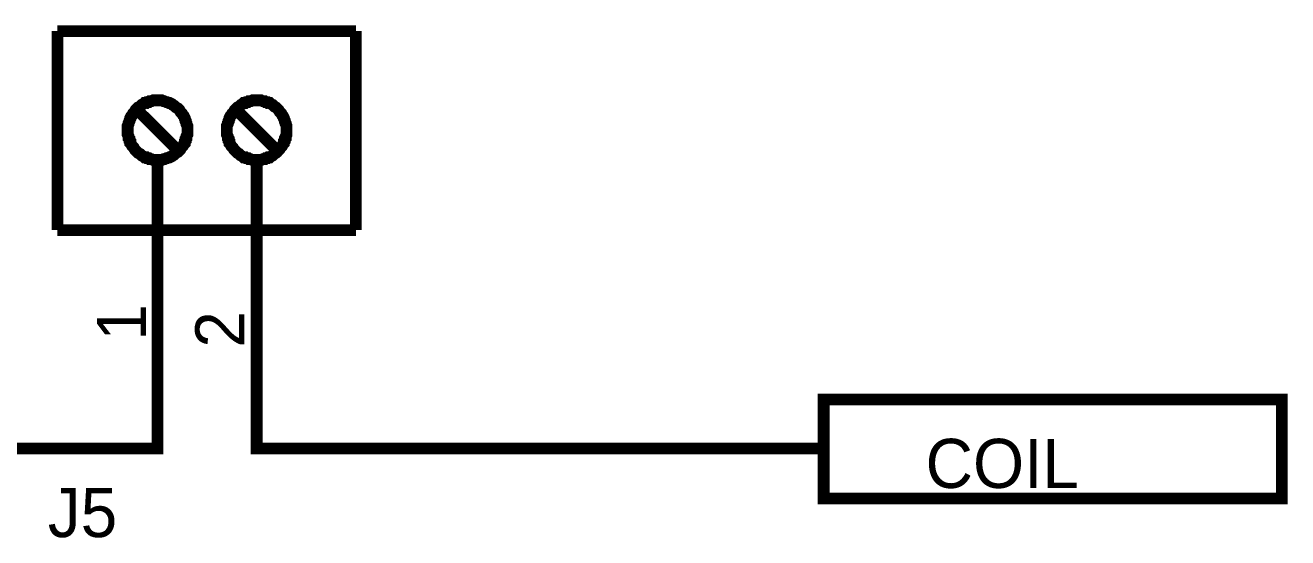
# Model space of a CAD drawing. Header units: millimetres. Extents: x 0 to 800, y 0 to 567.
# Drawn here: x 428.95 to 461.17, y 143.51 to 156.61 of the extents above; entities that cross this region are included whole.
import ezdxf

# ---------------------------------------------------------------- set-up
doc = ezdxf.new("R2010")
doc.units = ezdxf.units.MM
doc.layers.add('Sheet', color=255, linetype='Continuous')

msp = doc.modelspace()

# ---------------------------------------------------------------- linework, layer by layer
at = {"layer": 'Sheet', "const_width": 0.3}
for points in [[(429.774, 156.455), (429.774, 151.371)], [(437.389, 156.455), (429.774, 156.455)], [(437.389, 151.371), (437.389, 156.455)], [(431.566, 153.924), (431.566, 153.969), (431.566, 153.992), (431.566, 154.036), (431.588, 154.081), (431.588, 154.104), (431.61, 154.148), (431.61, 154.171), (431.633, 154.216), (431.633, 154.238), (431.655, 154.283), (431.678, 154.305), (431.7, 154.35), (431.722, 154.372), (431.745, 154.395), (431.767, 154.439), (431.79, 154.462), (431.812, 154.484), (431.834, 154.507), (431.879, 154.529), (431.902, 154.551), (431.924, 154.574), (431.969, 154.596), (431.991, 154.619), (432.036, 154.619), (432.058, 154.641), (432.103, 154.641), (432.126, 154.663), (432.17, 154.663), (432.215, 154.686), (432.238, 154.686), (432.282, 154.686), (432.327, 154.686)], [(432.327, 154.686), (432.327, 154.686)], [(432.327, 154.686), (432.372, 154.686), (432.394, 154.686), (432.439, 154.686), (432.484, 154.663), (432.506, 154.663), (432.551, 154.641), (432.574, 154.641), (432.618, 154.619), (432.641, 154.619), (432.686, 154.596), (432.708, 154.574), (432.753, 154.551), (432.775, 154.529), (432.798, 154.507), (432.842, 154.484), (432.865, 154.462), (432.887, 154.439), (432.91, 154.395), (432.932, 154.372), (432.954, 154.35), (432.977, 154.305), (432.999, 154.283), (433.022, 154.238), (433.022, 154.216), (433.044, 154.171), (433.044, 154.148), (433.066, 154.104), (433.066, 154.081), (433.089, 154.036), (433.089, 153.992), (433.089, 153.969), (433.089, 153.924)], [(434.097, 153.924), (434.097, 153.969), (434.097, 153.992), (434.097, 154.036), (434.119, 154.081), (434.119, 154.104), (434.142, 154.148), (434.142, 154.171), (434.164, 154.216), (434.164, 154.238), (434.186, 154.283), (434.209, 154.305), (434.231, 154.35), (434.254, 154.372), (434.276, 154.395), (434.298, 154.439), (434.321, 154.462), (434.343, 154.484), (434.366, 154.507), (434.41, 154.529), (434.433, 154.551), (434.455, 154.574), (434.5, 154.596), (434.522, 154.619), (434.567, 154.619), (434.59, 154.641), (434.634, 154.641), (434.657, 154.663), (434.702, 154.663), (434.746, 154.686), (434.769, 154.686), (434.814, 154.686), (434.858, 154.686)], [(434.858, 154.686), (434.858, 154.686)], [(434.858, 154.686), (434.903, 154.686), (434.948, 154.686), (434.97, 154.686), (435.015, 154.663), (435.06, 154.663), (435.082, 154.641), (435.127, 154.641), (435.15, 154.619), (435.194, 154.619), (435.217, 154.596), (435.262, 154.574), (435.284, 154.551), (435.306, 154.529), (435.351, 154.507), (435.374, 154.484), (435.396, 154.462), (435.418, 154.439), (435.441, 154.395), (435.463, 154.372), (435.486, 154.35), (435.508, 154.305), (435.53, 154.283), (435.553, 154.238), (435.553, 154.216), (435.575, 154.171), (435.575, 154.148), (435.598, 154.104), (435.598, 154.081), (435.62, 154.036), (435.62, 153.992), (435.62, 153.969), (435.62, 153.924)], [(431.79, 154.462), (432.865, 153.387)], [(434.321, 154.462), (435.396, 153.387)], [(432.327, 153.163), (432.282, 153.163), (432.238, 153.163), (432.215, 153.163), (432.17, 153.185), (432.126, 153.185), (432.103, 153.208), (432.058, 153.208), (432.036, 153.23), (431.991, 153.23), (431.969, 153.252), (431.924, 153.275), (431.902, 153.297), (431.879, 153.32), (431.834, 153.342), (431.812, 153.364), (431.79, 153.387), (431.767, 153.409), (431.745, 153.432), (431.722, 153.476), (431.7, 153.499), (431.678, 153.521), (431.655, 153.566), (431.633, 153.588), (431.633, 153.633), (431.61, 153.656), (431.61, 153.7), (431.588, 153.723), (431.588, 153.768), (431.566, 153.812), (431.566, 153.835), (431.566, 153.88), (431.566, 153.924)], [(431.566, 153.924), (431.566, 153.924)], [(433.089, 153.924), (433.089, 153.88), (433.089, 153.835), (433.089, 153.812), (433.066, 153.768), (433.066, 153.723), (433.044, 153.7), (433.044, 153.656), (433.022, 153.633), (433.022, 153.588), (432.999, 153.566), (432.977, 153.521), (432.954, 153.499), (432.932, 153.476), (432.91, 153.432), (432.887, 153.409), (432.865, 153.387), (432.842, 153.364), (432.798, 153.342), (432.775, 153.32), (432.753, 153.297), (432.708, 153.275), (432.686, 153.252), (432.641, 153.23), (432.618, 153.23), (432.574, 153.208), (432.551, 153.208), (432.506, 153.185), (432.484, 153.185), (432.439, 153.163), (432.394, 153.163), (432.372, 153.163), (432.327, 153.163)], [(433.089, 153.924), (433.089, 153.924), (433.089, 153.924), (433.089, 153.924), (433.089, 153.924), (433.089, 153.924), (433.089, 153.924), (433.089, 153.924), (433.089, 153.924), (433.089, 153.924), (433.089, 153.924), (433.089, 153.924), (433.089, 153.924), (433.089, 153.924), (433.089, 153.924), (433.089, 153.924), (433.089, 153.924), (433.089, 153.924), (433.089, 153.924), (433.089, 153.924), (433.089, 153.924), (433.089, 153.924), (433.089, 153.924), (433.089, 153.924), (433.089, 153.924), (433.089, 153.924), (433.089, 153.924), (433.089, 153.924), (433.089, 153.924), (433.089, 153.924), (433.089, 153.924), (433.089, 153.924), (433.089, 153.924)], [(433.089, 153.924), (433.089, 153.924)], [(434.858, 153.163), (434.814, 153.163), (434.769, 153.163), (434.746, 153.163), (434.702, 153.185), (434.657, 153.185), (434.634, 153.208), (434.59, 153.208), (434.567, 153.23), (434.522, 153.23), (434.5, 153.252), (434.455, 153.275), (434.433, 153.297), (434.41, 153.32), (434.366, 153.342), (434.343, 153.364), (434.321, 153.387), (434.298, 153.409), (434.276, 153.432), (434.254, 153.476), (434.231, 153.499), (434.209, 153.521), (434.186, 153.566), (434.164, 153.588), (434.164, 153.633), (434.142, 153.656), (434.142, 153.7), (434.119, 153.723), (434.119, 153.768), (434.097, 153.812), (434.097, 153.835), (434.097, 153.88), (434.097, 153.924)], [(434.097, 153.924), (434.097, 153.924)], [(435.62, 153.924), (435.62, 153.88), (435.62, 153.835), (435.62, 153.812), (435.598, 153.768), (435.598, 153.723), (435.575, 153.7), (435.575, 153.656), (435.553, 153.633), (435.553, 153.588), (435.53, 153.566), (435.508, 153.521), (435.486, 153.499), (435.463, 153.476), (435.441, 153.432), (435.418, 153.409), (435.396, 153.387), (435.374, 153.364), (435.351, 153.342), (435.306, 153.32), (435.284, 153.297), (435.262, 153.275), (435.217, 153.252), (435.194, 153.23), (435.15, 153.23), (435.127, 153.208), (435.082, 153.208), (435.06, 153.185), (435.015, 153.185), (434.97, 153.163), (434.948, 153.163), (434.903, 153.163), (434.858, 153.163)], [(435.62, 153.924), (435.62, 153.924), (435.62, 153.924), (435.62, 153.924), (435.62, 153.924), (435.62, 153.924), (435.62, 153.924), (435.62, 153.924), (435.62, 153.924), (435.62, 153.924), (435.62, 153.924), (435.62, 153.924), (435.62, 153.924), (435.62, 153.924), (435.62, 153.924), (435.62, 153.924), (435.62, 153.924), (435.62, 153.924), (435.62, 153.924), (435.62, 153.924), (435.62, 153.924), (435.62, 153.924), (435.62, 153.924), (435.62, 153.924), (435.62, 153.924), (435.62, 153.924), (435.62, 153.924), (435.62, 153.924), (435.62, 153.924), (435.62, 153.924), (435.62, 153.924), (435.62, 153.924), (435.62, 153.924)], [(435.62, 153.924), (435.62, 153.924)], [(432.327, 151.371), (432.327, 153.163)], [(434.858, 151.371), (434.858, 153.163)], [(429.774, 151.371), (437.389, 151.371)], [(432.327, 151.371), (432.327, 146.286)], [(434.858, 151.371), (434.858, 146.286)], [(432.327, 146.286), (432.327, 145.794), (417.589, 145.794), (404.373, 145.794)], [(434.858, 146.286), (434.858, 145.794), (449.328, 145.794)]]:
    msp.add_lwpolyline(points, dxfattribs=at)
at = {"layer": 'Sheet'}
for points, const_width in [([(449.328, 144.517), (449.328, 147.048), (461.021, 147.048), (461.021, 144.517), (449.328, 144.517)], 0.3), ([(449.328, 147.048), (449.328, 144.517), (461.021, 144.517), (461.021, 147.048), (449.328, 147.048), (449.328, 147.048)], 0.0991)]:
    msp.add_lwpolyline(points, close=True, dxfattribs=dict(at, const_width=const_width))

# ---------------------------------------------------------------- texts
for s, p in [('1', (432.036, 148.549)), ('2', (434.545, 148.369))]:
    msp.add_text(s, height=1.254, rotation=90, dxfattribs=at).set_placement(p)
for s, p in [('COIL', (451.927, 144.786)), ('J5', (429.527, 143.531))]:
    msp.add_text(s, height=1.2543, dxfattribs=at).set_placement(p)

doc.saveas('drawing.dxf')
